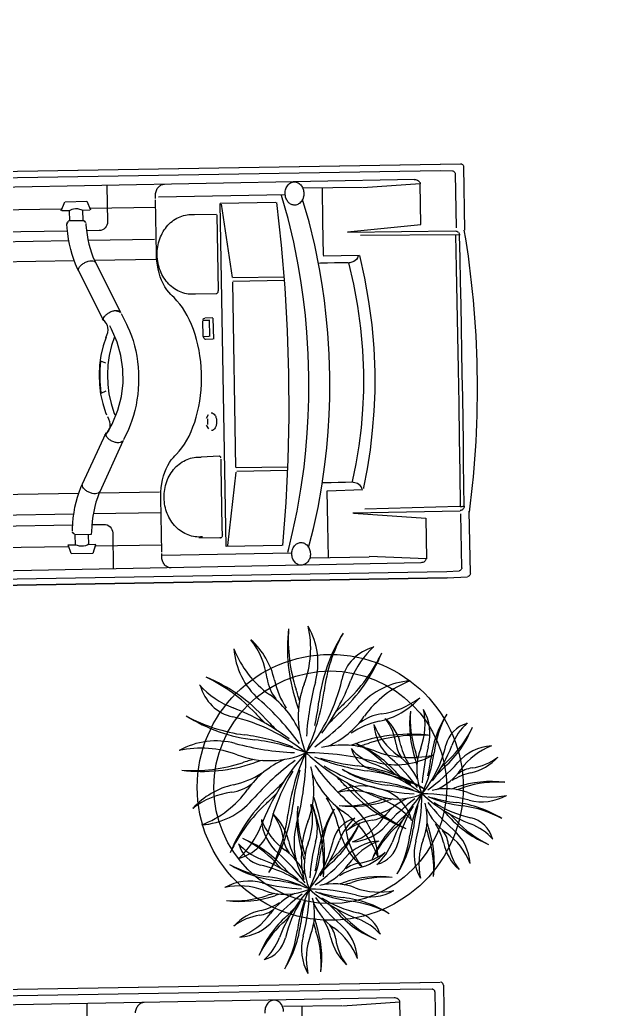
# Model space of a CAD drawing. Header units: metres. Extents: x 511.7 to 565.1, y 73.9 to 159.1.
# Drawn here: x 529.064 to 530.132, y 153.538 to 155.324 of the extents above; entities that cross this region are included whole.
import ezdxf

# ---------------------------------------------------------------- set-up
doc = ezdxf.new("R2010")
doc.units = ezdxf.units.M
doc.header["$MEASUREMENT"] = 0
doc.layers.get('0').update_dxf_attribs({"lineweight": 25})
doc.layers.add('fixtures', color=237, linetype='Continuous')
doc.layers.add('landscape', color=84, linetype='Continuous')

# ---------------------------------------------------------------- blocks, each defined once
blk = doc.blocks.new('dsa')
at = {"color": 7}
for radius in [12, 10.5]:
    blk.add_circle((244.608, 299.687), radius, dxfattribs=at)
for centre, radius, start, end in [((253.839, 316.028), 9.887, 178.14911, 203.682), ((253.704, 316.566), 9.75, 181.28747, 203.02301), ((241.47, 314.062), 4.444, 349.96324, 34.86976), ((239.408, 314.751), 6.001, 344.1751, 17.97364), ((256.05, 311.89), 9.887, 153.0147, 178.54759), ((256.157, 312.434), 9.75, 156.15306, 177.88859), ((238.191, 312.222), 4.822, 12.69343, 42.99825), ((238.94, 311.814), 4.623, 17.51685, 53.08031), ((250.006, 313.232), 2.607, 109.32009, 172.40763), ((240.211, 318.297), 9.887, 317.40335, 342.93624), ((240.513, 318.762), 9.75, 318.06235, 339.79788), ((253.074, 312.147), 5.313, 137.42617, 164.07211), ((246.185, 317.482), 6.001, 205.9256, 239.72414), ((245.177, 315.556), 4.444, 189.02948, 233.936), ((234.577, 317.426), 13.923, 322.77529, 344.07211), ((237.052, 314.959), 10.461, 332.80572, 352.40763), ((252.219, 309.488), 4.444, 99.02948, 143.936), ((254.145, 308.48), 6.001, 115.9256, 149.72414), ((236.368, 303.548), 9.887, 47.40335, 72.93624), ((235.903, 303.85), 9.75, 48.06235, 69.79788), ((245.335, 313.831), 2.501, 192.69343, 223.80736), ((248.166, 314.726), 5.052, 197.51685, 218.27421), ((233.408, 307.941), 12.303, 19.64921, 23.02301), ((250.386, 311.64), 5.409, 164.1751, 199.79013), ((261.837, 310.457), 16.239, 169.96324, 185.13611), ((234.119, 313.247), 12.303, 339.81743, 357.88859), ((248.446, 315.717), 4.623, 287.51685, 323.08031), ((248.854, 316.467), 4.822, 282.69343, 312.99825), ((242.518, 316.411), 5.313, 227.42617, 254.07211), ((241.433, 313.342), 2.607, 199.32009, 262.40763), ((233.001, 298.836), 16.239, 42.05235, 53.936), ((240.432, 307.628), 5.409, 29.19781, 59.72414), ((233.77, 307.226), 12.027, 21.28231, 23.682), ((234.143, 312.445), 12.027, 348.57548, 358.54759), ((235.499, 321.664), 16.239, 311.58381, 323.936), ((256.917, 304.024), 12.303, 138.06235, 142.01941), ((250.463, 309.323), 2.501, 102.69343, 133.80736), ((237.239, 297.914), 13.923, 52.77529, 74.07211), ((250.641, 320.254), 12.303, 228.06235, 232.01941), ((256.343, 303.465), 12.027, 137.40335, 142.15761), ((244.291, 314.233), 5.409, 299.19781, 329.72414), ((251.358, 306.491), 5.052, 107.51685, 128.27421), ((242.231, 319.493), 9.75, 246.15306, 267.88859), ((242.775, 319.387), 9.887, 243.0147, 268.54759), ((239.706, 300.389), 10.461, 62.67408, 82.40763), ((251.2, 319.68), 12.027, 227.40335, 232.15761), ((252.691, 300.826), 9.887, 88.14911, 113.682), ((253.229, 300.961), 9.75, 91.28747, 113.02301), ((240.603, 304.807), 4.444, 79.96324, 124.86976), ((244.208, 325.174), 16.239, 259.96324, 275.13611), ((241.418, 297.456), 12.303, 72.46589, 87.88859), ((242.22, 297.48), 12.027, 77.74697, 88.54759), ((248.303, 304.279), 5.409, 74.1751, 119.19781), ((247.12, 292.828), 16.239, 79.96324, 92.6782), ((243.889, 320.895), 12.027, 291.28231, 293.682), ((244.604, 321.257), 12.303, 289.64921, 293.02301), ((251.414, 315.257), 6.001, 254.1751, 287.97364), ((250.725, 313.195), 4.444, 259.96324, 304.86976), ((239.914, 302.745), 6.001, 74.1751, 107.97364), ((243.025, 313.723), 5.409, 254.1751, 288.78661), ((246.724, 296.745), 12.303, 109.64921, 113.02301), ((247.037, 303.769), 5.409, 119.19781, 149.72414), ((247.439, 297.107), 12.027, 111.28231, 113.682), ((255.829, 296.338), 16.239, 131.03043, 143.936), ((254.276, 303.043), 10.461, 145.61534, 172.40763), ((257.209, 304.755), 12.303, 159.81743, 177.88859), ((251.2, 319.68), 12.027, 242.48853, 242.58602), ((250.641, 320.254), 12.303, 246.06354, 246.1335), ((234.985, 314.537), 12.027, 332.48853, 332.58602), ((234.411, 313.978), 12.303, 336.06354, 336.1335), ((240.942, 306.362), 5.409, 344.1751, 29.19781), ((240.687, 297.748), 12.303, 66.06354, 66.1335), ((240.128, 298.322), 12.027, 62.48853, 62.58602), ((249.108, 320.522), 12.027, 253.36492, 268.54759), ((256.343, 303.465), 12.027, 152.48853, 152.58602), ((256.917, 304.024), 12.303, 156.06354, 156.1335), ((251.622, 317.613), 10.461, 235.61534, 262.40763), ((258.327, 319.166), 16.239, 221.18276, 233.936), ((240.778, 304.376), 6.667, 349.96324, 34.86976), ((237.685, 305.41), 9.001, 344.1751, 17.97364), ((249.91, 320.546), 12.303, 253.86731, 267.88859), ((254.089, 320.088), 13.923, 238.19793, 254.07211), ((248.553, 298.615), 9.887, 63.0147, 88.54759), ((249.097, 298.508), 9.75, 66.15306, 87.88859), ((238.637, 317.176), 9.887, 268.14911, 293.682), ((238.099, 317.041), 9.75, 271.28747, 293.02301), ((239.931, 311.534), 5.052, 287.51685, 308.27421), ((256.751, 300.576), 13.923, 149.02618, 164.07211), ((259.331, 307.325), 14.831, 178.14911, 203.682), ((259.129, 308.133), 14.625, 181.28747, 203.02301), ((257.185, 305.557), 12.027, 171.58798, 178.54759), ((229.491, 307.545), 16.239, 349.96324, 1.62271), ((250.896, 310.374), 5.409, 209.19781, 239.72414), ((240.128, 298.322), 12.027, 47.40335, 52.15761), ((262.648, 301.118), 14.831, 153.0147, 178.54759), ((262.807, 301.935), 14.625, 156.15306, 177.88859), ((240.687, 297.748), 12.303, 48.06235, 52.01941), ((244.49, 306.569), 9.887, 178.14911, 203.682), ((244.356, 307.107), 9.75, 181.28747, 203.02301), ((232.121, 304.603), 4.444, 349.96324, 34.86976), ((230.06, 305.292), 6.001, 344.1751, 17.97364), ((246.701, 302.43), 9.887, 153.0147, 178.54759), ((246.808, 302.975), 9.75, 156.15306, 177.88859), ((242.843, 302.308), 4.623, 107.51685, 143.08031), ((237.183, 309.521), 6.001, 295.9256, 329.72414), ((235.858, 301.617), 7.233, 12.69343, 42.99825), ((236.983, 301.005), 6.935, 17.51685, 53.08031), ((240.826, 308.703), 2.501, 282.69343, 313.80736), ((251.117, 299.705), 9.887, 137.40335, 162.93624), ((234.411, 313.978), 12.303, 318.06235, 322.01941), ((234.985, 314.537), 12.027, 317.40335, 322.15761), ((257.558, 310.776), 12.027, 201.28231, 203.682), ((243.123, 303.299), 5.052, 17.51685, 38.27421), ((254.96, 314.454), 9.887, 227.40335, 252.93624), ((255.426, 314.152), 9.75, 228.06235, 249.79788), ((253.581, 303.132), 3.911, 109.32009, 172.40763), ((238.889, 310.729), 14.831, 317.40335, 342.93624), ((239.342, 311.427), 14.625, 318.06235, 339.79788), ((249.895, 304.659), 2.607, 19.32009, 82.40763), ((248.81, 301.591), 5.313, 47.42617, 74.07211), ((258.184, 301.504), 7.969, 137.42617, 164.07211), ((228.842, 302.763), 4.822, 12.69343, 42.99825), ((229.591, 302.355), 4.623, 17.51685, 53.08031), ((240.657, 303.773), 2.607, 109.32009, 172.40763), ((230.862, 308.838), 9.887, 317.40335, 342.93624), ((231.164, 309.303), 9.75, 318.06235, 339.79788), ((243.725, 302.688), 5.313, 137.42617, 164.07211), ((242.436, 301.558), 4.822, 102.69343, 132.99825), ((247.85, 309.506), 9.001, 205.9256, 239.72414), ((246.338, 306.617), 6.667, 189.02948, 233.936), ((239.109, 308.514), 4.444, 279.02948, 323.936), ((250.815, 299.239), 9.75, 138.06235, 159.79788), ((235.278, 306.112), 9.887, 333.0147, 358.54759), ((257.92, 310.061), 12.303, 199.64921, 203.02301), ((237.489, 301.974), 9.887, 358.14911, 23.682), ((245.955, 304.194), 2.501, 12.69343, 43.80736), ((245.144, 300.52), 6.001, 25.9256, 59.72414), ((246.151, 302.446), 4.444, 9.02948, 53.936), ((236.836, 308.023), 6.001, 205.9256, 239.72414), ((235.828, 306.097), 4.444, 189.02948, 233.936), ((235.172, 305.568), 9.75, 336.15306, 357.88859), ((249.858, 303.94), 4.444, 169.96324, 214.86976), ((251.92, 303.251), 6.001, 164.1751, 197.97364), ((237.624, 301.436), 9.75, 1.28747, 23.02301), ((252.349, 306.211), 4.623, 197.51685, 233.08031), ((253.099, 305.803), 4.822, 192.69343, 222.99825), ((235.986, 304.372), 2.501, 192.69343, 223.80736), ((238.818, 305.267), 5.052, 197.51685, 218.27421), ((252.488, 300.998), 16.239, 169.96324, 185.13611), ((225.228, 307.967), 13.923, 322.77529, 344.07211), ((227.703, 305.5), 10.461, 332.80572, 352.40763), ((242.87, 300.029), 4.444, 99.02948, 143.936), ((244.796, 299.021), 6.001, 115.9256, 149.72414), ((238.254, 305.855), 5.313, 317.42617, 344.07211), ((241.323, 304.77), 2.607, 289.32009, 352.40763), ((230.438, 309.422), 20.884, 322.77529, 344.07211), ((256.901, 297.516), 6.667, 99.02948, 143.936), ((259.79, 296.004), 9.001, 115.9256, 149.72414), ((233.169, 306.952), 5.313, 227.42617, 254.07211), ((232.084, 303.883), 2.607, 199.32009, 262.40763), ((227.019, 294.089), 9.887, 47.40335, 72.93624), ((226.554, 294.391), 9.75, 48.06235, 69.79788), ((231.083, 298.169), 5.409, 29.19781, 59.72414), ((224.059, 298.482), 12.303, 19.64921, 23.02301), ((241.037, 302.18), 5.409, 164.1751, 199.79013), ((224.77, 303.788), 12.303, 339.81743, 357.88859), ((239.098, 306.258), 4.623, 287.51685, 323.08031), ((239.505, 307.008), 4.822, 282.69343, 312.99825), ((246.575, 304.03), 3.752, 192.69343, 223.80736), ((250.822, 305.373), 7.577, 197.51685, 218.27421), ((254.151, 300.743), 8.113, 164.1751, 199.79013), ((271.328, 298.969), 24.359, 169.96324, 185.13611), ((234.15, 305.722), 15.691, 332.80572, 352.40763), ((223.652, 289.377), 16.239, 42.05235, 53.936), ((224.422, 297.767), 12.027, 21.28231, 23.682), ((224.794, 302.986), 12.027, 348.57548, 358.54759), ((226.15, 312.205), 16.239, 311.58381, 323.936), ((242.35, 307.9), 7.969, 227.42617, 254.07211), ((240.722, 303.297), 3.911, 199.32009, 262.40763), ((233.125, 288.605), 14.831, 47.40335, 72.93624), ((232.426, 289.058), 14.625, 48.06235, 69.79788), ((246.994, 294.006), 12.027, 137.40335, 142.15761), ((234.943, 304.774), 5.409, 299.19781, 329.72414), ((247.569, 294.565), 12.303, 138.06235, 142.01941), ((241.115, 299.864), 2.501, 102.69343, 133.80736), ((228.685, 295.196), 18.455, 19.64921, 23.02301), ((229.751, 303.154), 18.455, 339.81743, 357.88859), ((251.242, 306.86), 6.935, 287.51685, 323.08031), ((251.854, 307.984), 7.233, 282.69343, 312.99825), ((232.882, 310.034), 9.75, 246.15306, 267.88859), ((233.427, 309.928), 9.887, 243.0147, 268.54759), ((227.891, 288.455), 13.923, 52.77529, 74.07211), ((230.358, 290.93), 10.461, 62.67408, 82.40763), ((241.292, 310.795), 12.303, 228.06235, 232.01941), ((241.852, 310.22), 12.027, 227.40335, 232.15761), ((242.01, 297.032), 5.052, 107.51685, 128.27421), ((243.342, 291.367), 9.887, 88.14911, 113.682), ((243.881, 291.502), 9.75, 91.28747, 113.02301), ((228.074, 281.537), 24.359, 42.05235, 53.936), ((239.221, 294.726), 8.113, 29.19781, 59.72414), ((229.228, 294.122), 18.04, 21.28231, 23.682), ((229.787, 301.951), 18.04, 348.57548, 358.54759), ((231.821, 315.78), 24.359, 311.58381, 323.936), ((263.949, 289.32), 18.455, 138.06235, 142.01941), ((232.07, 287.997), 12.303, 72.46589, 87.88859), ((238.954, 294.82), 5.409, 74.1751, 119.19781), ((234.54, 311.436), 12.027, 291.28231, 293.682), ((235.256, 311.798), 12.303, 289.64921, 293.02301), ((234.432, 280.154), 20.884, 52.77529, 74.07211), ((263.087, 288.481), 18.04, 137.40335, 142.15761), ((245.01, 304.633), 8.113, 299.19781, 329.72414), ((255.61, 293.02), 7.577, 107.51685, 128.27421), ((254.267, 297.268), 3.752, 102.69343, 133.80736), ((231.254, 295.348), 4.444, 79.96324, 124.86976), ((230.565, 293.286), 6.001, 74.1751, 107.97364), ((234.859, 315.715), 16.239, 259.96324, 275.13611), ((232.871, 288.021), 12.027, 77.74697, 88.54759), ((244.928, 293.584), 10.461, 145.61534, 172.40763), ((247.861, 295.296), 12.303, 159.81743, 177.88859), ((241.852, 310.22), 12.027, 242.48853, 242.58602), ((241.292, 310.795), 12.303, 246.06354, 246.1335), ((225.637, 305.078), 12.027, 332.48853, 332.58602), ((225.062, 304.519), 12.303, 336.06354, 336.1335), ((231.594, 296.903), 5.409, 344.1751, 29.19781), ((231.339, 288.288), 12.303, 66.06354, 66.1335), ((230.779, 288.863), 12.027, 62.48853, 62.58602), ((239.759, 311.063), 12.027, 253.36492, 268.54759), ((246.994, 294.006), 12.027, 152.48853, 152.58602), ((247.569, 294.565), 12.303, 156.06354, 156.1335), ((242.273, 308.154), 10.461, 235.61534, 262.40763), ((237.772, 283.369), 16.239, 79.96324, 92.6782), ((240.561, 311.087), 12.303, 253.86731, 267.88859), ((238.132, 283.867), 15.691, 62.67408, 82.40763), ((242.065, 305.798), 6.001, 254.1751, 287.97364), ((241.376, 303.736), 4.444, 259.96324, 304.86976), ((254.534, 313.665), 18.455, 228.06235, 232.01941), ((255.373, 312.803), 18.04, 227.40335, 232.15761), ((257.609, 284.523), 14.831, 88.14911, 113.682), ((258.417, 284.725), 14.625, 91.28747, 113.02301), ((229.289, 307.717), 9.887, 268.14911, 293.682), ((228.75, 307.582), 9.75, 271.28747, 293.02301), ((233.677, 304.264), 5.409, 254.1751, 288.78661), ((237.375, 287.286), 12.303, 109.64921, 113.02301), ((237.688, 294.31), 5.409, 119.19781, 149.72414), ((238.091, 287.648), 12.027, 111.28231, 113.682), ((246.48, 286.878), 16.239, 131.03043, 143.936), ((241.919, 312.524), 14.625, 246.15306, 267.88859), ((242.736, 312.364), 14.831, 243.0147, 268.54759), ((220.142, 298.086), 16.239, 349.96324, 1.62271), ((248.979, 309.707), 16.239, 221.18276, 233.936), ((244.74, 310.629), 13.923, 238.19793, 254.07211), ((230.779, 288.863), 12.027, 47.40335, 52.15761), ((239.204, 289.156), 9.887, 63.0147, 88.54759), ((239.749, 289.049), 9.75, 66.15306, 87.88859), ((231.478, 299.244), 2.501, 282.69343, 313.80736), ((230.582, 302.075), 5.052, 287.51685, 308.27421), ((247.403, 291.117), 13.923, 149.02618, 164.07211), ((225.637, 305.078), 12.027, 317.40335, 322.15761), ((247.837, 296.098), 12.027, 171.58798, 178.54759), ((241.547, 300.915), 5.409, 209.19781, 239.72414), ((231.339, 288.288), 12.303, 48.06235, 52.01941), ((245.611, 304.995), 9.887, 227.40335, 252.93624), ((246.077, 304.693), 9.75, 228.06235, 249.79788), ((240.546, 295.2), 2.607, 19.32009, 82.40763), ((240.7, 279.467), 18.455, 72.46589, 87.88859), ((241.903, 279.503), 18.04, 77.74697, 88.54759), ((251.027, 289.703), 8.113, 74.1751, 119.19781), ((244.406, 314.626), 18.04, 291.28231, 293.682), ((245.479, 315.169), 18.455, 289.64921, 293.02301), ((255.694, 306.169), 9.001, 254.1751, 287.97364), ((254.66, 303.076), 6.667, 259.96324, 304.86976), ((233.495, 292.849), 4.623, 107.51685, 143.08031), ((233.087, 292.099), 4.822, 102.69343, 132.99825), ((227.834, 300.062), 6.001, 295.9256, 329.72414), ((241.769, 290.246), 9.887, 137.40335, 162.93624), ((225.062, 304.519), 12.303, 318.06235, 322.01941), ((239.477, 290.494), 6.667, 79.96324, 124.86976), ((248.209, 301.317), 12.027, 201.28231, 203.682), ((233.775, 293.84), 5.052, 17.51685, 38.27421), ((236.802, 292.987), 4.444, 9.02948, 53.936), ((244.885, 321.045), 24.359, 259.96324, 275.13611), ((239.461, 292.132), 5.313, 47.42617, 74.07211), ((259.987, 287.848), 15.691, 145.61534, 172.40763), ((264.387, 290.416), 18.455, 159.81743, 177.88859), ((255.373, 312.803), 18.04, 242.48853, 242.58602), ((254.534, 313.665), 18.455, 246.06354, 246.1335), ((231.051, 305.089), 18.04, 332.48853, 332.58602), ((230.189, 304.25), 18.455, 336.06354, 336.1335), ((239.986, 292.827), 8.113, 344.1751, 29.19781), ((239.603, 279.905), 18.455, 66.06354, 66.1335), ((238.764, 280.767), 18.04, 62.48853, 62.58602), ((252.235, 314.067), 18.04, 253.36492, 268.54759), ((263.087, 288.481), 18.04, 152.48853, 152.58602), ((263.949, 289.32), 18.455, 156.06354, 156.1335), ((256.005, 309.703), 15.691, 235.61534, 262.40763), ((249.253, 272.525), 24.359, 79.96324, 92.6782), ((229.761, 299.055), 4.444, 279.02948, 323.936), ((241.466, 289.78), 9.75, 138.06235, 159.79788), ((225.93, 296.653), 9.887, 333.0147, 358.54759), ((225.823, 296.109), 9.75, 336.15306, 357.88859), ((238.444, 287.401), 9.001, 74.1751, 107.97364), ((248.571, 300.601), 12.303, 199.64921, 203.02301), ((228.14, 292.515), 9.887, 358.14911, 23.682), ((228.275, 291.977), 9.75, 1.28747, 23.02301), ((236.606, 294.735), 2.501, 12.69343, 43.80736), ((235.795, 291.061), 6.001, 25.9256, 59.72414), ((243.111, 303.868), 8.113, 254.1751, 288.78661), ((248.658, 278.401), 18.455, 109.64921, 113.02301), ((249.128, 288.937), 8.113, 119.19781, 149.72414), ((249.732, 278.944), 18.04, 111.28231, 113.682), ((262.316, 277.79), 24.359, 131.03043, 143.936), ((266.064, 312.033), 24.359, 221.18276, 233.936), ((253.437, 314.103), 18.455, 253.86731, 267.88859), ((259.706, 313.416), 20.884, 238.19793, 254.07211), ((251.402, 281.206), 14.831, 63.0147, 88.54759), ((252.219, 281.046), 14.625, 66.15306, 87.88859), ((228.905, 296.396), 5.313, 317.42617, 344.07211), ((231.974, 295.311), 2.607, 289.32009, 352.40763), ((236.529, 309.047), 14.831, 268.14911, 293.682), ((235.721, 308.845), 14.625, 271.28747, 293.02301), ((240.509, 294.481), 4.444, 169.96324, 214.86976), ((242.571, 293.792), 6.001, 164.1751, 197.97364), ((243.001, 296.752), 4.623, 197.51685, 233.08031), ((243.75, 296.344), 4.822, 192.69343, 222.99825), ((263.699, 284.148), 20.884, 149.02618, 164.07211), ((222.809, 294.601), 24.359, 349.96324, 1.62271), ((254.917, 298.844), 8.113, 209.19781, 239.72414), ((238.764, 280.767), 18.04, 47.40335, 52.15761), ((238.469, 300.585), 7.577, 287.51685, 308.27421), ((231.051, 305.089), 18.04, 317.40335, 322.15761), ((264.35, 291.619), 18.04, 171.58798, 178.54759), ((239.603, 279.905), 18.455, 48.06235, 52.01941), ((261.013, 304.965), 14.831, 227.40335, 252.93624), ((253.415, 290.273), 3.911, 19.32009, 82.40763), ((242.837, 286.746), 6.935, 107.51685, 143.08031), ((234.347, 297.566), 9.001, 295.9256, 329.72414), ((239.812, 296.338), 3.752, 282.69343, 313.80736), ((261.711, 304.512), 14.625, 228.06235, 249.79788), ((251.788, 285.67), 7.969, 47.42617, 74.07211), ((242.226, 285.621), 7.233, 102.69343, 132.99825), ((237.236, 296.054), 6.667, 279.02948, 323.936), ((255.248, 282.841), 14.831, 137.40335, 162.93624), ((230.189, 304.25), 18.455, 318.06235, 322.01941), ((265.453, 298.375), 18.455, 199.64921, 203.02301), ((264.909, 299.448), 18.04, 201.28231, 203.682), ((234.806, 286.245), 14.831, 358.14911, 23.682), ((243.257, 288.232), 7.577, 17.51685, 38.27421), ((247.505, 289.575), 3.752, 12.69343, 43.80736), ((247.799, 286.953), 6.667, 9.02948, 53.936), ((254.795, 282.143), 14.625, 138.06235, 159.79788), ((231.49, 292.452), 14.831, 333.0147, 358.54759), ((246.288, 284.064), 9.001, 25.9256, 59.72414), ((231.33, 291.635), 14.625, 336.15306, 357.88859), ((253.36, 289.194), 6.667, 169.96324, 214.86976), ((256.452, 288.16), 9.001, 164.1751, 197.97364), ((235.009, 285.437), 14.625, 1.28747, 23.02301), ((257.097, 292.6), 6.935, 197.51685, 233.08031), ((258.221, 291.989), 7.233, 192.69343, 222.99825), ((235.954, 292.066), 7.969, 317.42617, 344.07211), ((240.556, 290.438), 3.911, 289.32009, 352.40763)]:
    blk.add_arc(centre, radius, start, end)
blk = doc.blocks.new('gdfg')
at = {"layer": 'fixtures'}
for p, q in [((10056.923, 8799.681), (10056.576, 8802.928)), ((10025.025, 8795.116), (10024.434, 8800.792)), ((10080.718, 8801.343), (10027.096, 8795.632)), ((10074.01, 8801.475), (10029.318, 8796.631)), ((10037.564, 8798.166), (10037.256, 8801.162)), ((10025.734, 8795.795), (10025.217, 8800.653)), ((10079.965, 8800.687), (10025.332, 8794.868)), ((10079.977, 8800.692), (10027.156, 8795.066)), ((10028.408, 8800.66), (10028.799, 8796.989)), ((10033.979, 8797.789), (10039.234, 8798.334)), ((10028.799, 8796.989), (10033.911, 8797.815)), ((10027.096, 8795.634), (10026, 8795.564))]:
    blk.add_line(p, q, dxfattribs=at)
for centre, radius, start, end in [((10051.263, 8800.073), 1.235, 342.96722, 0.16136), ((10039.569, 8798.829), 1.287, 351.12484, 10.46322), ((10051.686, 8799.779), 0.702, 276.33291, 301.39119), ((10051.615, 8799.889), 0.832, 301.60035, 323.97921), ((10051.445, 8800.014), 1.043, 323.90408, 343.14514), ((10040.441, 8798.921), 1.278, 186.03273, 202.63437), ((10040.303, 8798.86), 1.127, 202.45425, 220.5125), ((10040.126, 8798.702), 0.889, 220.18947, 245.80857), ((10039.942, 8798.673), 0.877, 305.46071, 330.4466), ((10039.727, 8798.798), 1.126, 330.25901, 351.41413), ((10040.05, 8798.54), 0.711, 246.05723, 275.77842), ((10040.042, 8798.537), 0.709, 276.43839, 305.21673), ((10029.106, 8797.023), 0.308, 186.39381, 215.24922), ((10029.175, 8797.075), 0.395, 215.61346, 240.10291), ((10029.253, 8797.206), 0.548, 239.91109, 259.59741), ((10029.281, 8797.34), 0.684, 259.30389, 276.27299), ((10026.001, 8795.836), 0.27, 188.72268, 209.05368), ((10026.006, 8795.838), 0.275, 208.99487, 229.06105), ((10026.003, 8795.835), 0.271, 229.00112, 249.29004), ((10025.999, 8795.823), 0.259, 249.25419, 270.16162), ((10025.298, 8795.148), 0.27, 188.72268, 209.05368), ((10025.303, 8795.15), 0.275, 208.99487, 229.06105), ((10025.3, 8795.146), 0.271, 229.00112, 249.29004), ((10025.296, 8795.135), 0.259, 249.25419, 270.16162)]:
    blk.add_arc(centre, radius, start, end, dxfattribs=at)
blk = doc.blocks.new('xcvbf')
at = {"layer": 'fixtures'}
for p, q in [((10027.978, 8758.469), (10080.786, 8764.094)), ((10080.799, 8764.092), (10027.978, 8758.466)), ((10080.701, 8763.509), (10028.038, 8757.9)), ((10030.416, 8757.308), (10075.1, 8762.217)), ((10111.133, 8760.947), (10062.031, 8755.718)), ((10101.079, 8760.868), (10062.049, 8756.716)), ((10058.384, 8757.113), (10058.045, 8760.278)), ((10075.132, 8760.065), (10062.28, 8758.691)), ((10059.973, 8759.098), (10059.812, 8758.289)), ((10061.951, 8759.299), (10059.993, 8759.089)), ((10061.757, 8753.841), (10111.953, 8759.207)), ((10061.947, 8759.309), (10062.276, 8758.553)), ((10027.978, 8758.469), (10026.146, 8758.204)), ((10028.038, 8757.899), (10026.953, 8757.736)), ((10053.761, 8758.715), (10042.179, 8757.477)), ((10053.805, 8758.456), (10054.326, 8753.6)), ((10059.8, 8758.424), (10053.925, 8757.796)), ((10060.469, 8758.348), (10059.816, 8758.278)), ((10060.468, 8758.349), (10060.47, 8758.35)), ((10060.563, 8757.462), (10060.469, 8758.348)), ((10060.47, 8758.35), (10060.507, 8758.372)), ((10060.507, 8758.372), (10060.591, 8758.421)), ((10060.591, 8758.421), (10060.729, 8758.486)), ((10060.729, 8758.486), (10060.916, 8758.546)), ((10060.916, 8758.546), (10061.108, 8758.572)), ((10061.108, 8758.572), (10061.276, 8758.566)), ((10061.276, 8758.566), (10061.431, 8758.539)), ((10061.431, 8758.539), (10061.562, 8758.503)), ((10061.562, 8758.503), (10061.634, 8758.478)), ((10061.634, 8758.478), (10061.643, 8758.475)), ((10062.296, 8758.544), (10061.643, 8758.474)), ((10061.643, 8758.474), (10061.738, 8757.588)), ((10025.918, 8757.866), (10026.523, 8752.296)), ((10026.741, 8757.454), (10027.259, 8752.596)), ((10029.989, 8756.933), (10035.166, 8757.172)), ((10035.142, 8757.236), (10040.379, 8757.795)), ((10038.805, 8757.628), (10039.135, 8754.635)), ((10042.441, 8757.088), (10042.221, 8755.645)), ((10042.502, 8757.445), (10042.441, 8757.088)), ((10043.082, 8756.883), (10048.08, 8757.419)), ((10047.93, 8757.323), (10047.78, 8750.65)), ((10048.08, 8757.419), (10051.385, 8726.618)), ((10060.284, 8757.432), (10061.768, 8757.591)), ((10060.312, 8757.161), (10060.297, 8757.401)), ((10060.326, 8756.693), (10060.312, 8757.161)), ((10061.796, 8757.54), (10061.882, 8757.513)), ((10062.003, 8757.384), (10061.796, 8757.54)), ((10061.882, 8757.513), (10061.953, 8757.459)), ((10061.953, 8757.459), (10062.003, 8757.384)), ((10062.024, 8757.297), (10062.038, 8757.07)), ((10062.038, 8757.07), (10062.053, 8756.574)), ((10030.38, 8753.262), (10029.989, 8756.933)), ((10040.604, 8756.504), (10040.381, 8755.095)), ((10040.666, 8756.852), (10040.604, 8756.504)), ((10043.076, 8753.002), (10043.017, 8756.874)), ((10048.517, 8756.415), (10048.593, 8755.709)), ((10048.672, 8756.702), (10048.628, 8756.699)), ((10048.641, 8756.703), (10048.654, 8756.705)), ((10048.642, 8756.699), (10048.721, 8756.707)), ((10050.607, 8756.821), (10048.654, 8756.705)), ((10060.346, 8756.535), (10059.245, 8756.418)), ((10060.302, 8755.776), (10060.323, 8756.231)), ((10060.323, 8756.231), (10060.326, 8756.693)), ((10062.053, 8756.574), (10062.049, 8756.081)), ((10042.221, 8755.645), (10041.987, 8753.678)), ((10048.593, 8755.709), (10049.179, 8750.248)), ((10060.307, 8755.534), (10054.204, 8754.881)), ((10060.208, 8754.9), (10060.263, 8755.332)), ((10060.263, 8755.332), (10060.302, 8755.776)), ((10062.024, 8755.593), (10061.981, 8755.111)), ((10062.049, 8756.081), (10062.024, 8755.593)), ((10039.135, 8754.635), (10039.466, 8751.619)), ((10040.381, 8755.095), (10040.141, 8753.175)), ((10060.048, 8754.085), (10060.136, 8754.484)), ((10060.136, 8754.484), (10060.208, 8754.9)), ((10061.917, 8754.638), (10061.833, 8754.175)), ((10061.981, 8755.111), (10061.917, 8754.638)), ((10041.987, 8753.678), (10041.821, 8751.676)), ((10054.352, 8753.603), (10054.37, 8753.405)), ((10054.497, 8753.065), (10059.931, 8753.646)), ((10058.207, 8748.794), (10059.887, 8753.517)), ((10059.887, 8753.517), (10059.946, 8753.706)), ((10059.946, 8753.706), (10060.048, 8754.085)), ((10061.73, 8753.724), (10061.608, 8753.287)), ((10061.833, 8754.175), (10061.73, 8753.724)), ((10036.958, 8753.371), (10027.35, 8752.343)), ((10027.44, 8751.957), (10035.913, 8752.947)), ((10036.922, 8753.4), (10030.38, 8753.262)), ((10040.141, 8753.175), (10039.97, 8751.222)), ((10043.236, 8749.133), (10043.076, 8753.002)), ((10054.37, 8753.405), (10054.39, 8753.031)), ((10054.391, 8752.659), (10054.371, 8752.291)), ((10054.39, 8753.031), (10054.391, 8752.659)), ((10061.494, 8752.945), (10059.815, 8748.223)), ((10061.608, 8753.287), (10061.494, 8752.945)), ((10027.021, 8751.891), (10027.214, 8749.97)), ((10027.693, 8748.901), (10027.386, 8751.975)), ((10041.821, 8751.676), (10041.723, 8749.65)), ((10054.332, 8751.931), (10054.274, 8751.582)), ((10054.371, 8752.291), (10054.332, 8751.931)), ((10036.176, 8751.024), (10036.01, 8749.299)), ((10036.183, 8751.093), (10036.176, 8751.024)), ((10039.466, 8751.619), (10036.25, 8751.2)), ((10036.328, 8751.172), (10036.405, 8750.993)), ((10036.405, 8750.993), (10036.536, 8750.849)), ((10036.536, 8750.849), (10036.785, 8750.706)), ((10037.866, 8750.704), (10038.522, 8750.776)), ((10038.522, 8750.776), (10039.164, 8750.843)), ((10039.164, 8750.843), (10039.78, 8750.904)), ((10039.78, 8750.904), (10039.926, 8750.918)), ((10039.97, 8751.222), (10039.868, 8749.244)), ((10054.1, 8750.923), (10053.986, 8750.618)), ((10054.196, 8751.244), (10054.1, 8750.923)), ((10054.274, 8751.582), (10054.196, 8751.244)), ((10027.214, 8749.97), (10027.412, 8748.043)), ((10036.785, 8750.706), (10037.148, 8750.634)), ((10037.241, 8750.57), (10037.066, 8748.942)), ((10037.148, 8750.634), (10037.25, 8750.635)), ((10037.25, 8750.635), (10037.241, 8750.57)), ((10037.315, 8750.641), (10037.866, 8750.704)), ((10043.196, 8750.107), (10047.738, 8750.595)), ((10043.209, 8749.791), (10047.825, 8750.286)), ((10047.836, 8750.231), (10049.621, 8733.591)), ((10049.179, 8750.248), (10049.249, 8749.599)), ((10053.707, 8750.071), (10053.544, 8749.833)), ((10053.855, 8750.334), (10053.707, 8750.071)), ((10053.986, 8750.618), (10053.855, 8750.334)), ((10036.01, 8749.299), (10035.902, 8747.564)), ((10039.868, 8749.244), (10039.836, 8747.753)), ((10041.723, 8749.65), (10041.696, 8748.121)), ((10043.499, 8745.258), (10043.236, 8749.133)), ((10049.444, 8749.346), (10051.033, 8749.592)), ((10051.033, 8749.592), (10051.34, 8749.64)), ((10053.072, 8749.234), (10052.859, 8748.908)), ((10053.297, 8749.534), (10053.072, 8749.234)), ((10053.42, 8749.68), (10053.297, 8749.534)), ((10053.544, 8749.833), (10053.42, 8749.68)), ((10028.009, 8745.814), (10027.693, 8748.901)), ((10037.066, 8748.942), (10036.947, 8747.306)), ((10041.696, 8748.121), (10041.708, 8746.584)), ((10052.478, 8748.186), (10052.31, 8747.791)), ((10052.661, 8748.558), (10052.478, 8748.186)), ((10052.859, 8748.908), (10052.661, 8748.558)), ((10057.812, 8747.683), (10058.165, 8748.674)), ((10059.839, 8748.475), (10059.317, 8747.332)), ((10059.598, 8747.963), (10059.711, 8748.152)), ((10059.711, 8748.152), (10059.863, 8748.327)), ((10059.863, 8748.327), (10059.911, 8748.372)), ((10027.412, 8748.043), (10027.612, 8746.107)), ((10035.902, 8747.564), (10035.854, 8745.824)), ((10036.947, 8747.306), (10036.889, 8745.665)), ((10039.836, 8747.753), (10039.844, 8746.253)), ((10052.159, 8747.377), (10052.024, 8746.945)), ((10052.31, 8747.791), (10052.159, 8747.377)), ((10057.56, 8746.84), (10057.68, 8747.279)), ((10057.68, 8747.279), (10057.812, 8747.683)), ((10059.317, 8747.332), (10058.913, 8746.028)), ((10059.496, 8747.559), (10059.526, 8747.765)), ((10059.508, 8747.347), (10059.496, 8747.559)), ((10059.563, 8747.133), (10059.508, 8747.347)), ((10059.526, 8747.765), (10059.598, 8747.963)), ((10041.708, 8746.584), (10041.758, 8745.041)), ((10050.585, 8746.985), (10050.813, 8746.681)), ((10050.714, 8746.607), (10050.768, 8746.096)), ((10051.907, 8746.495), (10051.808, 8746.031)), ((10052.024, 8746.945), (10051.907, 8746.495)), ((10057.379, 8745.923), (10057.46, 8746.387)), ((10057.46, 8746.387), (10057.56, 8746.84)), ((10059.248, 8746.276), (10059.147, 8746.483)), ((10059.578, 8745.484), (10059.248, 8746.276)), ((10059.668, 8746.904), (10059.563, 8747.133)), ((10059.803, 8746.699), (10059.668, 8746.904)), ((10059.995, 8746.356), (10059.894, 8746.563)), ((10060.325, 8745.564), (10059.995, 8746.356)), ((10027.612, 8746.107), (10027.815, 8744.167)), ((10028.332, 8742.719), (10028.009, 8745.814)), ((10035.854, 8745.824), (10035.87, 8744.051)), ((10036.889, 8745.665), (10036.894, 8743.994)), ((10039.844, 8746.253), (10039.89, 8744.748)), ((10050.881, 8746.044), (10050.723, 8745.699)), ((10051.727, 8745.554), (10051.665, 8745.066)), ((10051.808, 8746.031), (10051.727, 8745.554)), ((10057.277, 8744.965), (10057.318, 8745.448)), ((10057.318, 8745.448), (10057.379, 8745.923)), ((10058.913, 8746.028), (10058.707, 8744.793)), ((10059.839, 8744.654), (10059.578, 8745.484)), ((10060.586, 8744.734), (10060.325, 8745.564)), ((10039.89, 8744.748), (10039.975, 8743.24)), ((10041.758, 8745.041), (10041.847, 8743.496)), ((10043.863, 8741.389), (10043.499, 8745.258)), ((10051.623, 8744.568), (10051.599, 8744.063)), ((10051.665, 8745.066), (10051.623, 8744.568)), ((10057.256, 8744.476), (10057.277, 8744.965)), ((10058.707, 8744.793), (10058.665, 8743.546)), ((10060.026, 8743.801), (10059.839, 8744.654)), ((10060.536, 8744.656), (10060.107, 8744.396)), ((10060.773, 8743.881), (10060.586, 8744.734)), ((10027.815, 8744.167), (10028.033, 8742.099)), ((10035.87, 8744.051), (10035.953, 8742.278)), ((10036.894, 8743.994), (10036.966, 8742.323)), ((10051.599, 8744.063), (10051.595, 8743.553)), ((10057.254, 8743.983), (10057.256, 8744.476)), ((10057.273, 8743.487), (10057.254, 8743.983)), ((10060.135, 8742.932), (10060.026, 8743.801)), ((10060.883, 8743.012), (10060.773, 8743.881)), ((10028.66, 8739.622), (10028.332, 8742.719)), ((10039.975, 8743.24), (10040.143, 8741.281)), ((10041.847, 8743.496), (10042.02, 8741.488)), ((10051.595, 8743.553), (10051.61, 8743.04)), ((10051.61, 8743.04), (10051.644, 8742.525)), ((10057.31, 8742.99), (10057.273, 8743.487)), ((10057.368, 8742.496), (10057.31, 8742.99)), ((10058.665, 8743.546), (10058.787, 8742.313)), ((10060.168, 8742.057), (10060.135, 8742.932)), ((10060.915, 8742.137), (10060.883, 8743.012)), ((10028.033, 8742.099), (10028.253, 8740.03)), ((10035.953, 8742.278), (10036.106, 8740.509)), ((10036.966, 8742.323), (10037.107, 8740.656)), ((10051.644, 8742.525), (10051.698, 8742.011)), ((10051.698, 8742.011), (10051.77, 8741.5)), ((10057.444, 8742.004), (10057.368, 8742.496)), ((10057.539, 8741.518), (10057.444, 8742.004)), ((10058.787, 8742.313), (10059.074, 8741.105)), ((10060.123, 8741.192), (10060.168, 8742.057)), ((10060.373, 8741.922), (10060.847, 8741.76)), ((10060.871, 8741.272), (10060.915, 8742.137)), ((10040.143, 8741.281), (10040.376, 8739.327)), ((10042.02, 8741.488), (10042.259, 8739.484)), ((10044.328, 8737.534), (10043.863, 8741.389)), ((10051.77, 8741.5), (10051.862, 8740.995)), ((10051.862, 8740.995), (10051.971, 8740.496)), ((10057.653, 8741.039), (10057.539, 8741.518)), ((10057.785, 8740.57), (10057.653, 8741.039)), ((10059.074, 8741.105), (10059.522, 8739.932)), ((10059.989, 8740.281), (10060.123, 8741.192)), ((10060.736, 8740.361), (10060.871, 8741.272)), ((10028.253, 8740.03), (10028.474, 8737.955)), ((10036.106, 8740.509), (10036.382, 8738.403)), ((10037.107, 8740.656), (10037.37, 8738.672)), ((10051.971, 8740.496), (10052.099, 8740.006)), ((10057.936, 8740.111), (10057.785, 8740.57)), ((10058.103, 8739.666), (10057.936, 8740.111)), ((10059.791, 8739.485), (10059.989, 8740.281)), ((10060.538, 8739.565), (10060.736, 8740.361)), ((10028.985, 8736.592), (10028.66, 8739.622)), ((10040.376, 8739.327), (10040.673, 8737.386)), ((10042.259, 8739.484), (10042.56, 8737.494)), ((10052.099, 8740.006), (10052.243, 8739.526)), ((10052.243, 8739.526), (10052.405, 8739.06)), ((10058.288, 8739.235), (10058.103, 8739.666)), ((10058.488, 8738.821), (10058.288, 8739.235)), ((10059.522, 8739.932), (10060.122, 8738.817)), ((10060.495, 8739.372), (10060.441, 8739.125)), ((10060.584, 8739.6), (10060.495, 8739.372)), ((10036.382, 8738.403), (10036.757, 8736.31)), ((10037.37, 8738.672), (10037.732, 8736.7)), ((10050.874, 8738.87), (10051.073, 8737.011)), ((10050.96, 8738.892), (10051.567, 8738.961)), ((10051.439, 8737.182), (10051.285, 8738.667)), ((10051.315, 8738.686), (10051.828, 8738.764)), ((10051.853, 8738.735), (10052.004, 8737.327)), ((10052.405, 8739.06), (10052.582, 8738.608)), ((10052.582, 8738.608), (10052.775, 8738.173)), ((10058.705, 8738.426), (10058.488, 8738.821)), ((10058.827, 8738.223), (10058.705, 8738.426)), ((10060.122, 8738.817), (10060.311, 8738.526)), ((10060.441, 8739.125), (10060.433, 8738.905)), ((10060.433, 8738.905), (10060.466, 8738.695)), ((10060.466, 8738.695), (10060.538, 8738.5)), ((10060.538, 8738.5), (10060.651, 8738.321)), ((10060.651, 8738.321), (10060.801, 8738.161)), ((10064.026, 8732.963), (10114.201, 8738.328)), ((10028.474, 8737.955), (10028.697, 8735.881)), ((10040.673, 8737.386), (10040.935, 8735.946)), ((10042.56, 8737.494), (10042.827, 8736.018)), ((10044.892, 8733.699), (10044.328, 8737.534)), ((10052.775, 8738.173), (10052.983, 8737.756)), ((10052.983, 8737.756), (10053.204, 8737.358)), ((10053.204, 8737.358), (10053.438, 8736.982)), ((10059.382, 8737.329), (10058.827, 8738.223)), ((10060.801, 8738.161), (10060.987, 8738.022)), ((10060.899, 8738.121), (10063.542, 8733.862)), ((10060.987, 8738.022), (10061.044, 8737.988)), ((10029.314, 8733.565), (10028.985, 8736.592)), ((10037.732, 8736.7), (10038.186, 8734.749)), ((10051.134, 8736.984), (10051.836, 8737.059)), ((10051.996, 8737.258), (10051.458, 8737.2)), ((10053.438, 8736.982), (10053.683, 8736.629)), ((10053.683, 8736.629), (10053.94, 8736.3)), ((10062.092, 8732.962), (10059.449, 8737.221)), ((10028.697, 8735.881), (10028.923, 8733.793)), ((10036.757, 8736.31), (10037.224, 8734.236)), ((10040.935, 8735.946), (10041.233, 8734.519)), ((10042.827, 8736.018), (10043.128, 8734.554)), ((10053.94, 8736.3), (10054.206, 8735.996)), ((10054.206, 8735.996), (10054.481, 8735.719)), ((10054.481, 8735.719), (10054.763, 8735.469)), ((10113.746, 8736.411), (10064.677, 8731.185)), ((10038.186, 8734.749), (10038.727, 8732.823)), ((10051.005, 8734.798), (10052.914, 8735.002)), ((10054.763, 8735.469), (10054.962, 8735.314)), ((10054.962, 8735.314), (10055.077, 8735.223)), ((10055.077, 8735.223), (10055.288, 8735.031)), ((10055.288, 8735.031), (10055.489, 8734.812)), ((10055.489, 8734.812), (10055.679, 8734.566)), ((10028.923, 8733.793), (10029.15, 8731.709)), ((10037.224, 8734.236), (10037.777, 8732.19)), ((10041.233, 8734.519), (10041.564, 8733.107)), ((10043.128, 8734.554), (10043.464, 8733.106)), ((10051.599, 8727.692), (10050.868, 8734.508)), ((10055.679, 8734.566), (10055.858, 8734.298)), ((10055.858, 8734.298), (10056.022, 8734.007)), ((10056.022, 8734.007), (10056.173, 8733.698)), ((10063.542, 8733.862), (10063.663, 8733.66)), ((10064.873, 8730.346), (10103.884, 8734.5)), ((10029.648, 8730.547), (10029.314, 8733.565)), ((10041.564, 8733.107), (10041.93, 8731.713)), ((10043.464, 8733.106), (10043.833, 8731.676)), ((10045.557, 8729.876), (10044.892, 8733.699)), ((10045.007, 8733.04), (10049.623, 8733.535)), ((10045.061, 8732.729), (10049.656, 8733.222)), ((10049.683, 8733.172), (10051.245, 8726.682)), ((10056.173, 8733.698), (10056.307, 8733.371)), ((10056.307, 8733.371), (10056.425, 8733.03)), ((10056.425, 8733.03), (10056.525, 8732.677)), ((10062.208, 8732.768), (10062.092, 8732.962)), ((10063.663, 8733.66), (10063.88, 8733.264)), ((10063.88, 8733.264), (10064.081, 8732.85)), ((10037.777, 8732.19), (10038.411, 8730.179)), ((10038.727, 8732.823), (10039.348, 8730.931)), ((10056.525, 8732.677), (10056.607, 8732.315)), ((10056.607, 8732.315), (10056.671, 8731.946)), ((10056.713, 8732.182), (10062.207, 8732.77)), ((10062.385, 8732.44), (10062.208, 8732.768)), ((10062.552, 8732.091), (10062.385, 8732.44)), ((10062.706, 8731.723), (10062.552, 8732.091)), ((10064.081, 8732.85), (10064.266, 8732.42)), ((10064.266, 8732.42), (10064.433, 8731.974)), ((10029.15, 8731.709), (10029.38, 8729.625)), ((10040.628, 8731.061), (10041.274, 8731.132)), ((10041.274, 8731.132), (10041.893, 8731.203)), ((10041.893, 8731.203), (10042.081, 8731.225)), ((10041.93, 8731.713), (10042.552, 8729.619)), ((10043.833, 8731.676), (10044.461, 8729.528)), ((10056.671, 8731.946), (10056.704, 8731.679)), ((10056.704, 8731.679), (10057.225, 8726.822)), ((10062.848, 8731.338), (10062.706, 8731.723)), ((10062.975, 8730.937), (10062.848, 8731.338)), ((10064.433, 8731.974), (10064.583, 8731.516)), ((10064.583, 8731.516), (10064.716, 8731.046)), ((10029.988, 8727.544), (10029.648, 8730.547)), ((10041.695, 8730.514), (10038.483, 8730.154)), ((10038.56, 8730.212), (10038.598, 8730.403)), ((10038.598, 8730.403), (10038.696, 8730.571)), ((10038.696, 8730.571), (10038.909, 8730.763)), ((10038.909, 8730.763), (10039.249, 8730.91)), ((10039.249, 8730.91), (10039.348, 8730.931)), ((10039.414, 8730.939), (10039.968, 8730.993)), ((10039.968, 8730.993), (10040.628, 8731.061)), ((10042.034, 8727.418), (10041.722, 8730.435)), ((10062.955, 8731.001), (10056.996, 8730.367)), ((10063.088, 8730.524), (10062.975, 8730.937)), ((10063.184, 8730.101), (10063.088, 8730.524)), ((10064.716, 8731.046), (10064.83, 8730.568)), ((10064.83, 8730.568), (10064.925, 8730.081)), ((10029.38, 8729.625), (10029.613, 8727.549)), ((10042.552, 8729.619), (10043.25, 8727.578)), ((10044.461, 8729.528), (10045.165, 8727.435)), ((10046.322, 8726.078), (10045.557, 8729.876)), ((10062.049, 8730.046), (10063.17, 8730.165)), ((10063.264, 8729.67), (10063.184, 8730.101)), ((10063.291, 8729.499), (10063.264, 8729.67)), ((10063.371, 8729.347), (10063.318, 8729.416)), ((10063.318, 8729.416), (10063.528, 8729.275)), ((10063.443, 8729.298), (10063.371, 8729.347)), ((10063.508, 8729.281), (10064.862, 8729.426)), ((10064.763, 8729.399), (10064.86, 8728.49)), ((10064.889, 8729.48), (10064.983, 8729.721)), ((10064.948, 8729.549), (10064.889, 8729.48)), ((10064.925, 8730.081), (10064.983, 8729.722)), ((10064.98, 8729.632), (10064.948, 8729.549)), ((10064.983, 8729.721), (10064.98, 8729.632)), ((10065.629, 8728.425), (10078.81, 8729.834)), ((10061.701, 8725.937), (10061.354, 8729.184)), ((10063.528, 8729.275), (10063.443, 8729.298)), ((10063.686, 8728.364), (10063.592, 8729.241)), ((10064.65, 8728.375), (10064.775, 8728.439)), ((10064.775, 8728.439), (10064.848, 8728.482)), ((10064.848, 8728.482), (10064.86, 8728.49)), ((10064.86, 8728.49), (10065.513, 8728.56)), ((10065.597, 8728.565), (10065.355, 8727.747)), ((10029.674, 8727.512), (10038.528, 8728.389)), ((10039.667, 8728.185), (10030.055, 8727.19)), ((10085.496, 8727.599), (10031.874, 8721.888)), ((10039.704, 8728.156), (10033.186, 8726.916)), ((10078.787, 8727.731), (10034.096, 8722.887)), ((10043.25, 8727.578), (10044.019, 8725.601)), ((10053.647, 8727.831), (10051.641, 8727.617)), ((10057.151, 8727.515), (10063.019, 8728.143)), ((10062.938, 8728.28), (10063.348, 8727.532)), ((10063.033, 8728.294), (10063.686, 8728.364)), ((10063.378, 8727.54), (10065.336, 8727.75)), ((10063.686, 8728.364), (10063.686, 8728.364)), ((10063.686, 8728.364), (10063.72, 8728.352)), ((10063.72, 8728.352), (10063.807, 8728.324)), ((10063.807, 8728.324), (10063.949, 8728.289)), ((10063.949, 8728.289), (10064.141, 8728.267)), ((10064.141, 8728.267), (10064.337, 8728.278)), ((10064.337, 8728.278), (10064.503, 8728.317)), ((10064.503, 8728.317), (10064.65, 8728.375)), ((10029.803, 8721.372), (10029.212, 8727.048)), ((10030.512, 8722.051), (10029.995, 8726.909)), ((10084.743, 8726.943), (10030.11, 8721.124)), ((10084.755, 8726.948), (10031.934, 8721.323)), ((10033.186, 8726.916), (10033.577, 8723.245)), ((10042.341, 8724.422), (10042.034, 8727.418)), ((10045.165, 8727.435), (10045.939, 8725.407)), ((10056.98, 8726.527), (10045.634, 8725.308)), ((10046.387, 8726.082), (10051.385, 8726.618)), ((10033.577, 8723.245), (10038.688, 8724.071)), ((10038.757, 8724.045), (10044.012, 8724.59)), ((10031.873, 8721.89), (10030.778, 8721.821))]:
    blk.add_line(p, q, dxfattribs=at)
at = {"layer": 'fixtures', "extrusion": (0, 0, -1)}
for centre, major_axis, start_param, end_param in [((10052.917, 8759.092), (0.497, 0.497), -0.888517, -0.446255), ((10052.87, 8758.967), (0.591, 0.591), -0.442546, -0.048406), ((10052.726, 8758.807), (0.742, 0.742), -0.049838, 0.288541), ((10052.561, 8758.713), (-0.877, 0.877), 1.856101, 2.158811), ((10052.507, 8758.698), (-0.916, 0.916), 2.155385, 2.449361), ((10026.191, 8757.909), (0.191, 0.191), 3.867027, 4.22187), ((10026.197, 8757.908), (0.195, 0.195), 4.220844, 4.571065), ((10026.193, 8757.911), (-0.192, 0.192), 6.140815, 6.494923), ((10026.187, 8757.921), (-0.183, 0.183), 0.211112, 0.576016), ((10041.518, 8757.564), (0.751, 0.751), 4.140417, 4.498895), ((10041.338, 8757.682), (-0.6, 0.6), 6.067618, 6.484272), ((10041.259, 8757.797), (0.501, 0.501), -1.365872, -0.896151), ((10041.253, 8757.797), (-0.501, 0.501), 0.683129, 1.152849), ((10041.199, 8757.667), (0.6, 0.6), -0.414109, 0.002545), ((10041.049, 8757.514), (0.751, 0.751), 0.000471, 0.358949), ((10040.903, 8757.443), (-0.866, 0.866), 1.925803, 2.251746), ((10027.011, 8757.471), (-0.191, 0.191), 5.437823, 5.792667), ((10027.016, 8757.469), (0.195, 0.195), 4.220844, 4.571065), ((10027.013, 8757.472), (-0.192, 0.192), 6.140815, 6.494923), ((10027.006, 8757.482), (-0.183, 0.183), 0.211112, 0.576016), ((10030.313, 8756.937), (0.202, 0.202), 3.826381, 4.330003), ((10030.386, 8756.903), (0.259, 0.259), 4.33636, 4.763781), ((10030.483, 8756.799), (0.36, 0.36), -1.522752, -1.179161), ((10030.534, 8756.683), (0.449, 0.449), -1.184284, -0.888117), ((10041.675, 8757.525), (0.866, 0.866), 3.818417, 4.14436), ((10041.676, 8757.52), (0.866, 0.866), 3.496599, 3.822542), ((10041.53, 8757.449), (0.751, 0.751), 3.142064, 3.500542), ((10041.061, 8757.399), (0.751, 0.751), 0.998824, 1.357303), ((10040.904, 8757.438), (0.866, 0.866), 0.676825, 1.002768), ((10059.162, 8757.196), (0.553, 0.553), 2.250087, 3.820883), ((10041.38, 8757.296), (0.6, 0.6), 2.727484, 3.144138), ((10041.326, 8757.166), (-0.501, 0.501), 3.824721, 4.294442), ((10041.32, 8757.166), (0.501, 0.501), 1.775721, 2.245442), ((10041.241, 8757.281), (0.6, 0.6), 1.355229, 1.771883), ((10048.952, 8756.463), (0.309, 0.309), 3.817164, 4.056617), ((10048.842, 8756.48), (-0.231, 0.231), 5.619866, 5.91136), ((10048.718, 8756.537), (0.134, 0.134), 4.329455, 4.748238), ((10048.664, 8756.595), (0.0781, 0.0781), -1.532376, -0.93302), ((10048.654, 8756.598), (-0.0716, 0.0716), 0.155811, 0.667529), ((10048.66, 8756.609), (0.068, 0.068), -0.914174, -0.844964), ((10048.731, 8756.615), (0.0653, 0.0653), -0.892399, -0.844967), ((10050.83, 8754.013), (1.971, 1.971), -0.978156, -0.510505), ((10050.733, 8753.712), (2.195, 2.195), -0.506756, -0.071355), ((10050.384, 8753.306), (-2.574, 2.574), 1.498698, 1.890256), ((10050.019, 8753.108), (-2.867, 2.867), 1.887172, 2.251477), ((10050.021, 8753.093), (2.866, 2.866), 0.677065, 1.04334), ((10060.111, 8753.437), (0.168, 0.168), 4.268808, 4.32965), ((10060.157, 8753.408), (0.206, 0.206), 4.359541, 5.003011), ((10060.303, 8753.142), (-0.421, 0.421), 0.286119, 0.687349), ((10060.371, 8752.62), (-0.793, 0.793), 0.672609, 0.934668), ((10060.321, 8752.201), (1.091, 1.091), -0.64401, -0.432578), ((10060.336, 8752.218), (-1.077, 1.077), 1.132376, 1.345772), ((10060.581, 8752.591), (-0.761, 0.761), 1.337499, 1.606948), ((10060.966, 8752.937), (-0.395, 0.395), 1.59162, 2.010082), ((10061.228, 8753.032), (0.198, 0.198), 0.438851, 1.099865), ((10113.531, 8748.981), (61.571, 61.571), 3.672455, 3.965927), ((10027.425, 8751.917), (-0.287, 0.287), 5.432444, 5.795721), ((10027.116, 8751.771), (0.108, 0.108), -1.456087, -0.973681), ((10027.423, 8751.918), (0.285, 0.285), 4.224561, 4.58918), ((10027.401, 8750.856), (0.785, 0.785), -1.071666, -0.951338), ((10027.419, 8751.922), (-0.281, 0.281), 6.159782, 6.528052), ((10027.415, 8751.927), (0.276, 0.276), -1.325847, -0.953454), ((10027.631, 8749.616), (1.677, 1.677), -0.960663, -0.888916), ((10050.423, 8752.976), (2.571, 2.571), 1.040215, 1.434152), ((10050.85, 8752.649), (2.191, 2.191), 1.433439, 1.871713), ((10051.005, 8752.378), (-1.97, 1.97), 3.446387, 3.916745), ((10049.591, 8749.601), (0.232, 0.232), 3.328768, 3.628186), ((10049.477, 8749.521), (-0.134, 0.134), 4.47833, 4.912519), ((10049.434, 8749.45), (-0.0752, 0.0752), 3.841233, 4.475912), ((10058.679, 8748.176), (-0.564, 0.564), 0.482566, 0.825248), ((10058.675, 8747.64), (-0.943, 0.943), 0.812113, 1.05457), ((10058.436, 8748.713), (-0.172, 0.172), 5.572558, 5.837748), ((10058.455, 8748.674), (0.171, 0.171), 4.38886, 4.598642), ((10058.543, 8748.587), (0.258, 0.258), 4.635057, 5.21345), ((10058.634, 8747.449), (-1.081, 1.081), 1.047053, 1.268234), ((10058.796, 8747.736), (-0.848, 0.848), 1.259868, 1.520305), ((10059.172, 8748.137), (-0.46, 0.46), 1.5044, 1.897685), ((10059.488, 8748.289), (-0.212, 0.212), 1.886597, 2.545299), ((10059.586, 8748.304), (-0.172, 0.172), 2.699594, 2.964783), ((10051.221, 8746.406), (0.908, 0.908), 3.817089, 4.058661), ((10050.894, 8746.457), (-0.675, 0.675), 5.62169, 5.916721), ((10050.529, 8746.627), (0.39, 0.39), 4.334532, 4.760443), ((10050.374, 8746.796), (0.228, 0.228), -1.519141, -0.910859), ((10051.221, 8746.399), (-0.908, 0.908), 5.152345, 5.393917), ((10050.913, 8746.28), (0.675, 0.675), 3.294285, 3.589316), ((10050.592, 8746.037), (-0.39, 0.39), 4.450563, 4.876474), ((10050.476, 8745.839), (-0.228, 0.228), 3.83868, 4.446962), ((10048.883, 8741.941), (8.455, 8.455), 0.559459, 0.797566), ((10051.576, 8738.756), (0.158, 0.158), -0.762117, 0.786606), ((10059.618, 8738.58), (-1.071, 1.071), 3.146815, 3.359097), ((10059.94, 8738.266), (0.753, 0.753), 1.315141, 1.584197), ((10060.386, 8738.015), (0.391, 0.391), 0.912714, 1.330189), ((10060.654, 8738.003), (0.168, 0.168), 0.349194, 0.497861), ((10060.658, 8737.98), (0.197, 0.197), 0.256558, 0.912787), ((10051.833, 8737.207), (-0.104, 0.104), 2.250098, 3.79882), ((10059.687, 8737.38), (0.202, 0.202), 2.642588, 3.339529), ((10059.7, 8737.429), (0.206, 0.206), 2.603007, 3.222406), ((10059.778, 8737.683), (0.426, 0.426), 2.220852, 2.646146), ((10059.779, 8737.725), (-0.423, 0.423), 3.796486, 4.180951), ((10059.726, 8738.227), (0.812, 0.812), 1.983829, 2.23945), ((10059.59, 8738.607), (-1.098, 1.098), 3.353405, 3.562104), ((10051.206, 8734.569), (-0.231, 0.231), 5.619866, 5.91136), ((10051.082, 8734.626), (-0.134, 0.134), 5.900252, 6.319034), ((10051.028, 8734.684), (0.0781, 0.0781), -1.532376, -0.93302), ((10053.409, 8732.246), (1.971, 1.971), -0.978156, -0.510505), ((10053.312, 8731.944), (2.195, 2.195), -0.506756, -0.071355), ((10051.315, 8734.552), (0.309, 0.309), 3.817164, 4.056617), ((10052.963, 8731.538), (2.574, 2.574), -0.072098, 0.319459), ((10063.3, 8733.721), (0.198, 0.198), 0.257159, 0.918173), ((10052.598, 8731.34), (2.867, 2.867), 0.316376, 0.680681), ((10062.294, 8733.088), (-0.168, 0.168), 4.881356, 4.942198), ((10062.333, 8733.126), (0.206, 0.206), 2.637199, 3.280669), ((10062.375, 8733.942), (0.793, 0.793), 1.993153, 2.255211), ((10062.237, 8734.34), (-1.091, 1.091), 3.360399, 3.571831), ((10062.256, 8734.327), (-1.077, 1.077), 3.152845, 3.366241), ((10062.574, 8734.015), (-0.761, 0.761), 2.891669, 3.161118), ((10063.024, 8733.758), (0.395, 0.395), 0.917739, 1.336201), ((10062.42, 8733.417), (-0.421, 0.421), 3.811268, 4.212498), ((10052.601, 8731.326), (2.866, 2.866), 0.677065, 1.04334), ((10053.002, 8731.208), (2.571, 2.571), 1.040215, 1.434152), ((10062.132, 8729.267), (0.554, 0.554), 3.82065, 5.391703), ((10053.429, 8730.881), (-2.191, 2.191), 3.004235, 3.442509), ((10030.014, 8727.608), (-0.287, 0.287), 4.987651, 5.350927), ((10053.584, 8730.61), (-1.97, 1.97), 3.446387, 3.916745), ((10030.012, 8727.607), (0.285, 0.285), 3.052598, 3.417217), ((10030.009, 8727.602), (0.281, 0.281), 2.684523, 3.052793), ((10030.006, 8727.596), (0.276, 0.276), 2.312047, 2.684441), ((10055.978, 8726.334), (0.917, 0.917), 0.49557, 0.78589), ((10045.07, 8725.212), (-0.797, 0.797), 5.675916, 5.991092), ((10044.863, 8725.329), (-0.629, 0.629), 5.985454, 6.432591), ((10044.755, 8725.47), (-0.503, 0.503), 0.153746, 0.672479), ((10044.747, 8725.48), (0.496, 0.496), -0.888795, -0.457608), ((10044.704, 8725.36), (0.585, 0.585), -0.454033, -0.067935), ((10044.568, 8725.203), (0.732, 0.732), -0.0691, 0.263496), ((10056.223, 8726.27), (-0.738, 0.738), 2.650367, 2.986187), ((10056.041, 8726.33), (0.873, 0.873), 0.782582, 1.082676), ((10045.218, 8725.181), (0.903, 0.903), 3.81851, 4.108263), ((10045.218, 8725.177), (0.903, 0.903), 3.531946, 3.8217), ((10044.395, 8725.1), (0.875, 0.875), 0.261286, 0.607898), ((10044.505, 8725.054), (-0.796, 0.796), 2.506046, 2.875273), ((10044.346, 8725.085), (0.91, 0.91), 0.60278, 0.940299), ((10056.464, 8726.035), (-0.496, 0.496), 3.379111, 3.816461), ((10056.393, 8726.145), (-0.588, 0.588), 2.984876, 3.375461), ((10045.08, 8725.116), (-0.797, 0.797), 4.790711, 5.105886), ((10044.903, 8724.958), (-0.629, 0.629), 4.349211, 4.796349), ((10044.827, 8724.796), (-0.503, 0.503), 3.826138, 4.344871), ((10044.819, 8724.794), (0.501, 0.501), 1.741547, 2.243823), ((10044.719, 8724.929), (-0.62, 0.62), 2.871999, 3.308085), ((10033.883, 8723.279), (-0.218, 0.218), 4.882572, 5.386194), ((10033.953, 8723.331), (0.279, 0.279), 2.877997, 3.305419), ((10034.03, 8723.463), (0.387, 0.387), 2.537754, 2.881345), ((10034.058, 8723.596), (0.483, 0.483), 2.24671, 2.542877), ((10030.076, 8721.404), (-0.191, 0.191), 4.990705, 5.345548), ((10030.08, 8721.406), (-0.195, 0.195), 4.64151, 4.991731), ((10030.779, 8722.092), (-0.191, 0.191), 4.990705, 5.345548), ((10030.784, 8722.094), (0.195, 0.195), 3.070714, 3.420935), ((10030.781, 8722.091), (0.192, 0.192), 2.717651, 3.07176), ((10030.777, 8722.08), (-0.183, 0.183), 3.92417, 4.289074), ((10030.078, 8721.403), (-0.192, 0.192), 4.288448, 4.642556), ((10030.074, 8721.391), (0.183, 0.183), 2.353374, 2.718277)]:
    blk.add_ellipse(centre, major_axis=major_axis, ratio=1, start_param=start_param, end_param=end_param, dxfattribs=at)

msp = doc.modelspace()

# ---------------------------------------------------------------- hatches: boundary and pattern name
h = msp.add_hatch()
h.set_pattern_fill('ANGLE', color=256, scale=0.22)
h.set_pattern_definition([(0, (-147.6533, 48.98411), (0, 0.0605), [0.044, -0.0165]), (90, (-147.6533, 48.98411), (-0.0605, 4e-18), [0.044, -0.0165])])
h.paths.add_polyline_path([(561.9448, 159.0335), (561.4948, 159.0335), (561.4948, 158.6835), (561.9448, 158.6835)])
h.paths.add_polyline_path([(561.9459, 154.4754), (561.5959, 154.4754), (561.5959, 154.0254), (561.9459, 154.0254)])
h.paths.add_polyline_path([(560.1513, 134.4713), (559.8013, 134.4713), (559.8013, 134.0213), (560.1513, 134.0213), (560.1513, 134.0216)])
h.paths.add_polyline_path([(514.2405, 124.2734), (513.7905, 124.2734), (513.7905, 123.9234), (514.2405, 123.9234)])
h.paths.add_polyline_path([(513.9461, 124.0974, -1), (513.8461, 124.0974, -1)], flags=16)
h.paths.add_polyline_path([(514.0302, 134.372), (513.7944, 134.372), (513.7941, 133.922), (514.0302, 133.922)])
h.paths.add_polyline_path([(514.1441, 134.372), (514.0302, 134.372), (514.0302, 133.922), (514.1441, 133.922)])
h.paths.add_polyline_path([(520.1781, 154.0348), (519.944, 154.0348), (519.944, 153.5848), (520.1781, 153.5848)])
h.paths.add_polyline_path([(520.294, 154.0348), (520.1781, 154.0348), (520.1781, 153.5848), (520.294, 153.5848)])

# ---------------------------------------------------------------- block references
at = {"xscale": 0.019999999999999993, "yscale": 0.019999999999999993, "zscale": 0.019999999999999993, "rotation": 174.87859352088338}
for name in ['xcvbf', 'gdfg']:
    msp.add_blockref(name, (745.2302, 310.8835), dxfattribs=at)
at = {"layer": 'landscape', "xscale": 0.019999999999999993, "yscale": 0.019999999999999993, "zscale": 0.019999999999999993, "rotation": 174.87859352088338}
msp.add_blockref('dsa', (535.0315, 159.4717), dxfattribs=at)

doc.saveas('drawing.dxf')
